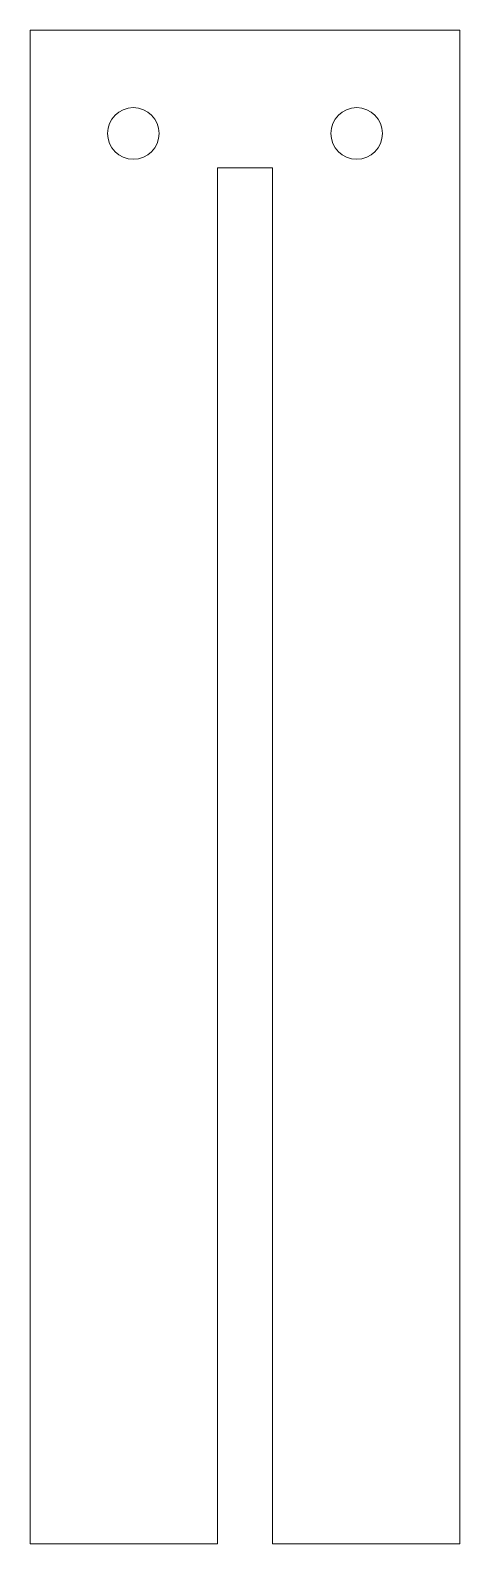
# Model space of a CAD drawing. Header units: millimetres. Extents: x 0 to 25, y 0 to 88.
import ezdxf

# ---------------------------------------------------------------- set-up
doc = ezdxf.new("R2010")
doc.units = ezdxf.units.MM

msp = doc.modelspace()

# ---------------------------------------------------------------- linework, layer by layer
at = {"color": 7, "linetype": 'Continuous', "lineweight": 15}
for p, q in [((0, 88), (0, 0)), ((25, 88), (0, 88)), ((25, 0), (25, 88)), ((10.9, 0), (10.9, 80)), ((10.9, 80), (14.1, 80)), ((14.1, 80), (14.1, 0)), ((0, 0), (10.9, 0)), ((14.1, 0), (25, 0))]:
    msp.add_line(p, q, dxfattribs=at)
for centre in [(6, 82), (19, 82)]:
    msp.add_circle(centre, 1.5, dxfattribs=at)

doc.saveas('drawing.dxf')
